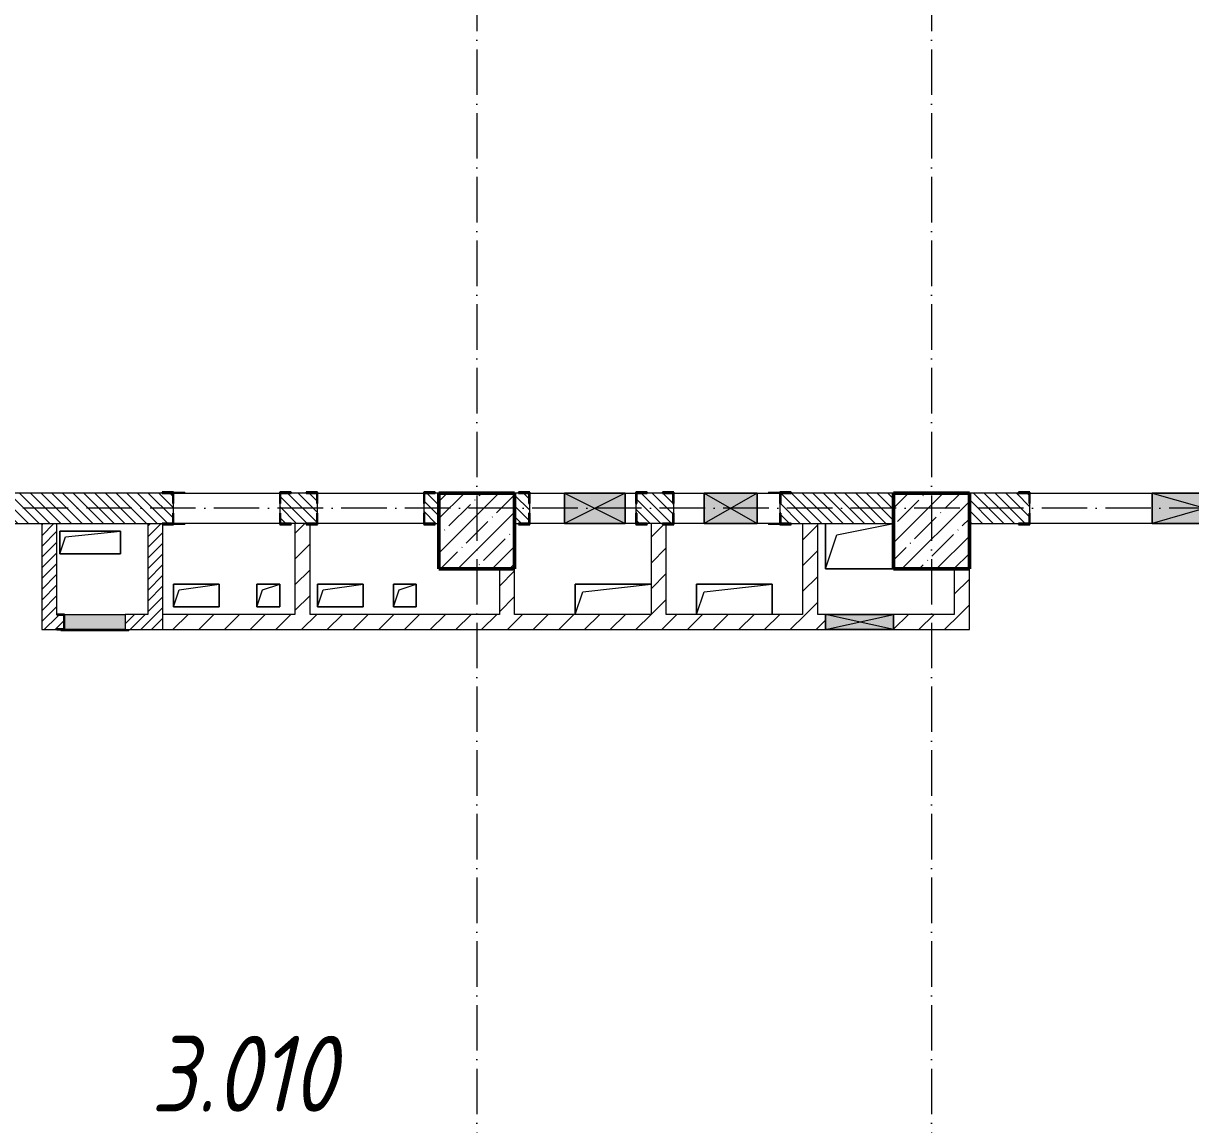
# Model space of a CAD drawing. Header units: millimetres. Extents: x -213536 to 1564669, y 70501 to 942238.
# Drawn here: x 573680 to 581381, y 345298 to 352560 of the extents above; entities that cross this region are included whole.
import ezdxf

# ---------------------------------------------------------------- set-up
doc = ezdxf.new("R2010")
doc.units = ezdxf.units.MM
doc.linetypes.add('50_200_ШТРИХ_1Т_ш5_п1_п1_', pattern=[700, 500, -100, 0, -100])
for name, color, linetype, lineweight in [('A-DETL-GENF-OTLN', 7, 'Continuous', 9), ('A-FLOR-____-OTLN', 7, 'Continuous', 9), ('A-GENM-____-MCUT', 7, 'Continuous', 25), ('A-GENM-____-OTLN', 7, 'Continuous', 9), ('A-GENM-____-OTLN-1', 7, 'Continuous', 25), ('A-GLAZ-____-OTLN', 7, 'Continuous', 9), ('A-WALL-____-MCUT', 7, 'Continuous', 13), ('A-WALL-____-PATT-1', 7, 'Continuous', 9), ('A-WALL-FNSH-MCUT-1', 7, 'Continuous', 9), ('I-WALL-____-OTLN', 7, 'Continuous', 9), ('S-COLS-____-MCUT', 7, 'Continuous', 50), ('S-COLS-____-OTLN', 7, 'Continuous', 9), ('S-GRID-____-OTLN-1', 7, '50_200_ШТРИХ_1Т_ш5_п1_п1_', 9), ('Марки помещений', 7, 'Continuous', 9)]:
    doc.layers.add(name, color=color, linetype=linetype, lineweight=lineweight)
doc.layers.add('A-GLAZ-____-OTLN-1', color=7, linetype='Continuous', lineweight=9, true_color=0xc0c0c0)
doc.styles.add('ISOCPEUR_I_2', font='isocpeui.ttf', dxfattribs={"width": 0.85, "height": 2.3})
pattern_1 = [(45, (549721.47, 286281.11), (-84.85281, 84.85281), [])]
pattern_2 = [(45, (549721.475, 286281.11), (-35.35534, 35.35534), [])]
pattern_3 = [(135, (549721.475, 286281.11), (-35.35534, -35.35534), [])]

# ---------------------------------------------------------------- blocks, each defined once
blk = doc.blocks.new('BSC_Колонна _Прямоугольная - 500х500-V13-АР1_План отверстий 3 этажа в осях 1-64_Ю-ЯЯ')
at = {"layer": 'S-COLS-____-OTLN'}
h = blk.add_hatch(dxfattribs=at)
h.set_pattern_fill('FP_20', color=256, style=0, pattern_type=2)
h.set_pattern_definition([(45, (-26950, -62931.04), (-114.04925, 114.04925), []), (45, (-26835.95, -62931.04), (-114.04925, 114.04925), [201.613, -40.323, 3.353, -36.97])])
h.paths.add_polyline_path([(-250, -250), (250, -250), (250, 250), (-250, 250)], flags=0)
at = {"layer": 'S-COLS-____-MCUT'}
for p, q in [((250, 250), (-250, 250)), ((-250, 250), (-250, -250)), ((250, -250), (250, 250)), ((-250, -250), (250, -250))]:
    blk.add_line(p, q, dxfattribs=at)
blk = doc.blocks.new('BSC_Колонна _Прямоугольная - 500х500-V49-АР1_План отверстий 3 этажа в осях 1-64_Ю-ЯЯ')
at = {"layer": 'S-COLS-____-OTLN'}
h = blk.add_hatch(dxfattribs=at)
h.set_pattern_fill('FP_57', color=256, style=0, pattern_type=2)
h.set_pattern_definition([(45, (-29950, -62931.04), (-114.04925, 114.04925), []), (45, (-29835.95, -62931.04), (-114.04925, 114.04925), [201.613, -40.323, 3.353, -36.97])])
h.paths.add_polyline_path([(-250, -250), (250, -250), (250, 250), (-250, 250)], flags=0)
at = {"layer": 'S-COLS-____-MCUT'}
for p, q in [((250, 250), (-250, 250)), ((-250, 250), (-250, -250)), ((250, -250), (250, 250)), ((-250, -250), (250, -250))]:
    blk.add_line(p, q, dxfattribs=at)
blk = doc.blocks.new('Фахверк_СКБ_Уголок - 200_3960-28268576-АР1_План отверстий 3 этажа в осях 1-64_Ю-ЯЯ')
at = {"layer": 'A-GENM-____-MCUT'}
for p, q in [((200, 156), (125, 156)), ((125, 156), (125, 81)), ((200, 150), (200, 156)), ((125, 81), (131, 81)), ((131, 81), (131, 150)), ((131, 150), (200, 150)), ((131, 19), (125, 19)), ((125, 19), (125, -56)), ((131, -50), (131, 19)), ((125, -56), (200, -56)), ((200, -50), (131, -50)), ((200, -56), (200, -50))]:
    blk.add_line(p, q, dxfattribs=at)
blk = doc.blocks.new('154_Стойка_СКБ_Уголок - СМ-2180_200-28268025-АР1_План отверстий 3 этажа в осях 1-64_Ю-ЯЯ')
at = {"layer": 'A-GENM-____-MCUT'}
for p, q in [((125, 156), (125, 81)), ((200, 156), (125, 156)), ((200, 150), (200, 156)), ((125, 81), (131, 81)), ((131, 81), (131, 150)), ((131, 150), (200, 150)), ((131, 19), (125, 19)), ((125, 19), (125, -56)), ((131, -50), (131, 19)), ((125, -56), (200, -56)), ((200, -50), (131, -50)), ((200, -56), (200, -50))]:
    blk.add_line(p, q, dxfattribs=at)
blk = doc.blocks.new('Фахверк_СКБ_Уголок - 200_3960_зеркало-28268689-АР1_План отверстий 3 этажа в осях 1-64_Ю-ЯЯ')
at = {"layer": 'A-GENM-____-MCUT'}
for p, q in [((200, 156), (125, 156)), ((125, 156), (125, 81)), ((200, 150), (200, 156)), ((125, 81), (131, 81)), ((131, 81), (131, 150)), ((131, 150), (200, 150)), ((131, 19), (125, 19)), ((125, 19), (125, -56)), ((131, -50), (131, 19)), ((125, -56), (200, -56)), ((200, -50), (131, -50)), ((200, -56), (200, -50))]:
    blk.add_line(p, q, dxfattribs=at)
blk = doc.blocks.new('Стойка_Влож_Уголок_Опорный - Уголок-28213941-АР1_План отверстий 3 этажа в осях 1-64_Ю-ЯЯ')
at = {"layer": 'A-GENM-____-OTLN'}
for p, q in [((-212, -6), (-212, 0)), ((0, 0), (0, -6)), ((-212, -75), (-212, -6)), ((-212, -6), (-206, -6)), ((-212, -75), (-206, -75)), ((-6, -6), (0, -6)), ((-6, -75), (0, -75)), ((0, -6), (0, -75))]:
    blk.add_line(p, q, dxfattribs=at)
blk = doc.blocks.new('AR_Отверстие Ниша - Лючок-32405342-АР1_План отверстий 3 этажа в осях 1-64_Ю-ЯЯ')
at = {"layer": 'A-GLAZ-____-OTLN'}
blk.add_hatch(color=256, dxfattribs=at).paths.add_polyline_path([(-200, 50), (-200, -50), (200, -50), (200, 50)], flags=0)
for p, q in [((-200, 50), (200, 50)), ((-200, -50), (-200, 50)), ((200, -50), (-200, -50))]:
    blk.add_line(p, q, dxfattribs=at)
blk = doc.blocks.new('Л_Общий_Лючок - Лючок-29759355-АР1_План отверстий 3 этажа в осях 1-64_Ю-ЯЯ')
at = {"layer": 'A-GLAZ-____-OTLN-1'}
blk.add_hatch(color=256, dxfattribs=at).paths.add_polyline_path([(-3, -6), (424, -6), (424, 0), (-24, 0), (-24, -6)], flags=0)
at = {"layer": 'A-GLAZ-____-OTLN'}
for p, q in [((-24, 0), (-24, -6)), ((424, 0), (424, -6)), ((-24, -6), (424, -6))]:
    blk.add_line(p, q, dxfattribs=at)
blk = doc.blocks.new('154_Фахверк_СКБ_Швеллер - Тип_100_3960_зеркало-29769493-АР1_План отверстий 3 этажа в осях 1-64_Ю-ЯЯ')
at = {"layer": 'A-GENM-____-MCUT'}
for p, q in [((175, 50), (125, 50)), ((125, 50), (125, -50)), ((128, 47), (175, 47)), ((128, -47), (128, 47)), ((175, 47), (175, 50)), ((125, -50), (175, -50)), ((175, -47), (128, -47)), ((175, -50), (175, -47))]:
    blk.add_line(p, q, dxfattribs=at)
blk = doc.blocks.new('AR_Отверстие прямоугольное _в плите_ - AR_Отверстие прямоугольное _в плите_-30229432-АР1_План отверстий 3 этажа в осях 1-64_Ю-ЯЯ')
at = {"layer": 'A-GENM-____-OTLN'}
for p, q in [((250, 100), (-250, 100)), ((-250, 100), (-250, -100)), ((-200, 50), (250, 100)), ((-250, -100), (-200, 50))]:
    blk.add_line(p, q, dxfattribs=at)
blk = doc.blocks.new('AR_Отверстие прямоугольное _в плите_ - AR_Отверстие прямоугольное _в плите_-V165-АР1_План отверстий 3 этажа в осях 1-64_Ю-ЯЯ')
at = {"layer": 'A-GENM-____-OTLN'}
for p, q in [((250, 100), (-250, 100)), ((-250, 100), (-250, -100)), ((-200, 50), (250, 100)), ((250, -100), (250, 100)), ((-250, -100), (-200, 50))]:
    blk.add_line(p, q, dxfattribs=at)
blk = doc.blocks.new('AR_Отверстие прямоугольное _в плите_ - AR_Отверстие прямоугольное _в плите_-30229441-АР1_План отверстий 3 этажа в осях 1-64_Ю-ЯЯ')
at = {"layer": 'A-GENM-____-OTLN'}
for p, q in [((150, 75), (-150, 75)), ((-150, 75), (-150, -75)), ((-150, -75), (-112.5, 37.5)), ((-112.5, 37.5), (150, 75)), ((150, -75), (150, 75)), ((-150, -75), (150, -75))]:
    blk.add_line(p, q, dxfattribs=at)
blk = doc.blocks.new('AR_Отверстие прямоугольное _в плите_ - AR_Отверстие прямоугольное _в плите_-30423627-АР1_План отверстий 3 этажа в осях 1-64_Ю-ЯЯ')
at = {"layer": 'A-GENM-____-OTLN'}
for p, q in [((75, 75), (-75, 75)), ((-75, 75), (-75, -75)), ((-75, -75), (-37.5, 37.5)), ((-37.5, 37.5), (75, 75)), ((75, -75), (75, 75)), ((-75, -75), (75, -75))]:
    blk.add_line(p, q, dxfattribs=at)
blk = doc.blocks.new('AR_Отверстие прямоугольное _в плите_ - AR_Отверстие прямоугольное _в плите_-V167-АР1_План отверстий 3 этажа в осях 1-64_Ю-ЯЯ')
at = {"layer": 'A-GENM-____-OTLN'}
for p, q in [((200, 75), (-200, 75)), ((-200, 75), (-200, -75)), ((-200, -75), (-162.5, 37.5)), ((-162.5, 37.5), (200, 75)), ((200, -75), (200, 75)), ((-200, -75), (200, -75))]:
    blk.add_line(p, q, dxfattribs=at)
blk = doc.blocks.new('AR_Отверстие прямоугольное _в плите_ - AR_Отверстие прямоугольное _в плите_-30552670-АР1_План отверстий 3 этажа в осях 1-64_Ю-ЯЯ')
at = {"layer": 'A-GENM-____-OTLN'}
for p, q in [((-225, 150), (-225, -150)), ((-150, 75), (224.8, 150)), ((-225, -150), (-150, 75)), ((-225, -150), (224.8, -150))]:
    blk.add_line(p, q, dxfattribs=at)
blk = doc.blocks.new('AR_Отверстие прямоугольное _в стене_ - AR_Отверстие прямоугольное _в стене__ЭОМ-36421602-АР1_План отверстий 3 этажа в осях 1-64_Ю-ЯЯ')
at = {"layer": 'A-GLAZ-____-OTLN'}
blk.add_hatch(color=256, dxfattribs=at).paths.add_polyline_path([(200, -100), (200, 100), (-200, 100), (-200, -100)], flags=0)
at = {"layer": 'A-DETL-GENF-OTLN'}
for p, q in [((-200, -100), (-200, 100)), ((-200, 100), (200, 100)), ((200, 100), (-200, -100)), ((-200, 100), (200, -100)), ((200, 100), (-200, 100)), ((-200, 100), (-200, -100)), ((200, 100), (200, -100)), ((200, -100), (200, 100)), ((200, -100), (-200, -100)), ((-200, -100), (200, -100))]:
    blk.add_line(p, q, dxfattribs=at)
blk = doc.blocks.new('AR_Отверстие прямоугольное _в стене_ - AR_Отверстие прямоугольное _в стене__ЭОМ-36921298-АР1_План отверстий 3 этажа в осях 1-64_Ю-ЯЯ')
at = {"layer": 'A-GLAZ-____-OTLN'}
blk.add_hatch(color=256, dxfattribs=at).paths.add_polyline_path([(175, -100), (175, 100), (-175, 100), (-175, -100)], flags=0)
at = {"layer": 'A-DETL-GENF-OTLN'}
for p, q in [((-175, -100), (-175, 100)), ((-175, 100), (175, 100)), ((175, 100), (-175, -100)), ((-175, 100), (175, -100)), ((175, 100), (-175, 100)), ((-175, 100), (-175, -100)), ((175, 100), (175, -100)), ((175, -100), (175, 100)), ((175, -100), (-175, -100)), ((-175, -100), (175, -100))]:
    blk.add_line(p, q, dxfattribs=at)
blk = doc.blocks.new('AR_Отверстие прямоугольное _в стене_ - AR_Отверстие прямоугольное _в стене__ОВ-36917871-АР1_План отверстий 3 этажа в осях 1-64_Ю-ЯЯ')
at = {"layer": 'A-GLAZ-____-OTLN'}
blk.add_hatch(color=256, dxfattribs=at).paths.add_polyline_path([(350, -100), (350, 100), (-350, 100), (-350, -100)], flags=0)
at = {"layer": 'A-DETL-GENF-OTLN'}
for p, q in [((-350, -100), (-350, 100)), ((-350, 100), (350, 100)), ((350, 100), (-350, -100)), ((-350, 100), (350, -100)), ((350, 100), (-350, 100)), ((-350, 100), (-350, -100)), ((350, 100), (350, -100)), ((350, -100), (350, 100)), ((350, -100), (-350, -100)), ((-350, -100), (350, -100))]:
    blk.add_line(p, q, dxfattribs=at)
blk = doc.blocks.new('AR_Отверстие прямоугольное _в стене__БезПР - AR_Отверстие прямоугольное _в стене__БезПР-36898991-АР1_План отверстий 3 этажа в осях 1-64_Ю-ЯЯ')
at = {"layer": 'A-GLAZ-____-OTLN'}
blk.add_hatch(color=256, dxfattribs=at).paths.add_polyline_path([(-225, 50), (-225, -50), (225, -50), (225, 50)], flags=0)
at = {"layer": 'A-DETL-GENF-OTLN'}
for p, q in [((-225, -50), (-225, 50)), ((-225, 50), (225, 50)), ((225, 50), (-225, -50)), ((-225, 50), (225, -50)), ((225, 50), (-225, 50)), ((-225, 50), (-225, -50)), ((225, 50), (225, -50)), ((225, -50), (225, 50)), ((225, -50), (-225, -50)), ((-225, -50), (225, -50))]:
    blk.add_line(p, q, dxfattribs=at)
at = {"layer": 'A-GLAZ-____-OTLN'}
blk.add_line((225, 50), (-225, 50), dxfattribs=at)

msp = doc.modelspace()

# ---------------------------------------------------------------- hatches: boundary and pattern name
at = {"layer": 'A-WALL-____-PATT-1'}
h = msp.add_hatch(dxfattribs=at)
h.set_pattern_fill('FP_9', color=256, style=0, pattern_type=2)
h.set_pattern_definition(pattern_3)
h.paths.add_polyline_path([(576327.5, 349262.2), (576421.5, 349262.2), (576421.5, 349462.2), (576327.5, 349462.2), (576327.5, 349393.2), (576321.5, 349393.2), (576321.5, 349331.2), (576327.5, 349331.2)], flags=0)
h.paths.add_polyline_path([(573221.5, 349262.2), (573221.5, 349462.2), (570921.5, 349462.2), (570921.5, 349262.2), (572771.5, 349262.2)], flags=0)
h.paths.add_polyline_path([(573421.5, 349262.2), (574665.5, 349262.2), (574665.5, 349331.2), (574671.5, 349331.2), (574671.5, 349393.2), (574665.5, 349393.2), (574665.5, 349462.2), (573421.5, 349462.2), (573421.5, 349393.2)], flags=0)
h.paths.add_polyline_path([(575615.5, 349262.2), (575615.5, 349331.2), (575621.5, 349331.2), (575621.5, 349393.2), (575615.5, 349393.2), (575615.5, 349462.2), (575377.5, 349462.2), (575377.5, 349393.2), (575371.5, 349393.2), (575371.5, 349331.2), (575377.5, 349331.2), (575377.5, 349262.2), (575571.5, 349262.2)], flags=0)
h = msp.add_hatch(dxfattribs=at)
h.set_pattern_fill('FP_9', color=256, style=0, pattern_type=2)
h.set_pattern_definition(pattern_3)
h.paths.add_polyline_path([(578921.5, 349262.2), (579421.5, 349262.2), (579421.5, 349462.2), (578677.5, 349462.2), (578677.5, 349393.2), (578671.5, 349393.2), (578671.5, 349331.2), (578677.5, 349331.2), (578677.5, 349262.2), (578821.5, 349262.2)], flags=0)
h.paths.add_polyline_path([(577727.5, 349262.2), (577965.5, 349262.2), (577965.5, 349331.2), (577971.5, 349331.2), (577971.5, 349393.2), (577965.5, 349393.2), (577965.5, 349462.2), (577727.5, 349462.2), (577727.5, 349393.2), (577721.5, 349393.2), (577721.5, 349331.2), (577727.5, 349331.2)], flags=0)
h.paths.add_polyline_path([(576921.5, 349262.2), (577015.5, 349262.2), (577015.5, 349331.2), (577021.5, 349331.2), (577021.5, 349393.2), (577015.5, 349393.2), (577015.5, 349462.2), (576921.5, 349462.2), (576921.5, 349368.2)], flags=0)
h = msp.add_hatch(dxfattribs=at)
h.set_pattern_fill('FP_9', color=256, style=0, pattern_type=2)
h.set_pattern_definition(pattern_3)
h.paths.add_polyline_path([(585421.5, 349262.2), (585421.5, 349462.2), (583171.5, 349462.2), (583171.5, 349262.2), (585056.7, 349262.2)], flags=0)
h.paths.add_polyline_path([(582027.5, 349262.2), (582471.5, 349262.2), (582471.5, 349462.2), (582027.5, 349462.2), (582027.5, 349393.2), (582021.5, 349393.2), (582021.5, 349331.2), (582027.5, 349331.2), (582027.5, 349302.2)], flags=0)
h.paths.add_polyline_path([(580246.5, 349262.2), (580315.5, 349262.2), (580315.5, 349331.2), (580321.5, 349331.2), (580321.5, 349393.2), (580315.5, 349393.2), (580315.5, 349462.2), (579921.5, 349462.2), (579921.5, 349262.2)], flags=0)
h = msp.add_hatch(dxfattribs=at)
h.set_pattern_fill('FP_8', color=256, style=0, pattern_type=2)
h.set_pattern_definition(pattern_2)
h.paths.add_polyline_path([(573901.5, 348562.2), (573901.5, 349262.2), (573801.5, 349262.2), (573801.5, 348562.2)], flags=0)
h = msp.add_hatch(dxfattribs=at)
h.set_pattern_fill('FP_8', color=256, style=0, pattern_type=2)
h.set_pattern_definition(pattern_2)
h.paths.add_polyline_path([(574601.5, 348662.2), (574601.5, 349256.2), (574596.5, 349256.2), (574596.5, 349262.2), (574501.5, 349262.2), (574501.5, 348662.2), (574596.5, 348662.2)], flags=0)
h = msp.add_hatch(dxfattribs=at)
h.set_pattern_fill('FP_7', color=256, style=0, pattern_type=2)
h.set_pattern_definition(pattern_1)
h.paths.add_polyline_path([(575571.5, 348662.2), (575571.5, 349256.2), (575546.5, 349256.2), (575546.5, 349262.2), (575471.5, 349262.2), (575471.5, 348662.2), (575546.5, 348662.2)], flags=0)
h = msp.add_hatch(dxfattribs=at)
h.set_pattern_fill('FP_7', color=256, style=0, pattern_type=2)
h.set_pattern_definition(pattern_1)
h.paths.add_polyline_path([(577921.5, 348662.2), (577921.5, 349256.2), (577896.5, 349256.2), (577896.5, 349262.2), (577821.5, 349262.2), (577821.5, 348662.2), (577896.5, 348662.2)], flags=0)
h = msp.add_hatch(dxfattribs=at)
h.set_pattern_fill('FP_7', color=256, style=0, pattern_type=2)
h.set_pattern_definition(pattern_1)
h.paths.add_polyline_path([(578921.5, 348662.2), (578921.5, 349262.2), (578821.5, 349262.2), (578821.5, 348662.2)], flags=0)
h = msp.add_hatch(dxfattribs=at)
h.set_pattern_fill('FP_7', color=256, style=0, pattern_type=2)
h.set_pattern_definition(pattern_1)
h.paths.add_polyline_path([(576921.5, 348662.2), (576921.5, 348962.2), (576821.5, 348962.2), (576821.5, 348662.2)], flags=0)
h = msp.add_hatch(dxfattribs=at)
h.set_pattern_fill('FP_7', color=256, style=0, pattern_type=2)
h.set_pattern_definition(pattern_1)
h.paths.add_polyline_path([(579921.5, 348662.2), (579921.5, 348962.2), (579821.5, 348962.2), (579821.5, 348662.2)], flags=0)
h = msp.add_hatch(dxfattribs=at)
h.set_pattern_fill('FP_8', color=256, style=0, pattern_type=2)
h.set_pattern_definition(pattern_2)
h.paths.add_polyline_path([(574351.5, 348562.2), (574601.5, 348562.2), (574601.5, 348662.2), (574351.5, 348662.2), (574351.5, 348637.2)], flags=0)
h.paths.add_polyline_path([(573919.5, 348565.2), (573948.5, 348565.2), (573948.5, 348659.2), (573901.5, 348659.2), (573901.5, 348565.2)], flags=0)
h = msp.add_hatch(dxfattribs=at)
h.set_pattern_fill('FP_7', color=256, style=0, pattern_type=2)
h.set_pattern_definition(pattern_1)
h.paths.add_polyline_path([(579921.5, 348562.2), (579921.5, 348662.2), (579421.5, 348662.2), (579421.5, 348562.2), (579754.3, 348562.2)], flags=0)
h.paths.add_polyline_path([(578971.5, 348562.2), (578971.5, 348662.2), (574601.5, 348662.2), (574601.5, 348562.2), (577986.9, 348562.2)], flags=0)

# ---------------------------------------------------------------- linework, layer by layer
at = {"color": 2, "lineweight": 30}
for points in [[(576421.5, 349462.2), (576921.5, 349462.2)], [(579421.5, 349462.2), (579921.5, 349462.2)]]:
    msp.add_lwpolyline(points, dxfattribs=at)
at = {"layer": 'A-FLOR-____-OTLN'}
for p, q in [((578971.7, 348962.2), (578971.7, 349262.2)), ((573921.5, 349212.2), (574321.5, 349212.2)), ((573921.5, 349062.2), (573921.5, 349212.2)), ((574321.5, 349212.2), (574321.5, 349062.2)), ((574321.5, 349062.2), (573921.5, 349062.2)), ((579421.5, 348962.2), (578971.7, 348962.2)), ((574671.5, 348862.2), (574971.5, 348862.2)), ((574671.5, 348712.2), (574671.5, 348862.2)), ((574971.5, 348862.2), (574971.5, 348712.2)), ((575221.5, 348862.2), (575371.5, 348862.2)), ((575221.5, 348712.2), (575221.5, 348862.2)), ((575371.5, 348862.2), (575371.5, 348712.2)), ((575621.5, 348862.2), (575921.5, 348862.2)), ((575621.5, 348712.2), (575621.5, 348862.2)), ((575921.5, 348862.2), (575921.5, 348712.2)), ((576121.5, 348862.2), (576271.5, 348862.2)), ((576121.5, 348712.2), (576121.5, 348862.2)), ((576271.5, 348862.2), (576271.5, 348712.2)), ((577321.5, 348862.2), (577821.5, 348862.2)), ((577321.5, 348662.2), (577321.5, 348862.2)), ((578121.5, 348862.2), (578621.5, 348862.2)), ((578121.5, 348662.2), (578121.5, 348862.2)), ((578621.5, 348862.2), (578621.5, 348662.2)), ((574971.5, 348712.2), (574671.5, 348712.2)), ((575371.5, 348712.2), (575221.5, 348712.2)), ((575921.5, 348712.2), (575621.5, 348712.2)), ((576271.5, 348712.2), (576121.5, 348712.2))]:
    msp.add_line(p, q, dxfattribs=at)
at = {"layer": 'A-WALL-____-MCUT'}
for p, q in [((574596.5, 349462.2), (573421.5, 349462.2)), ((575546.5, 349462.2), (575446.5, 349462.2)), ((576421.5, 349462.2), (576396.5, 349462.2)), ((576946.5, 349462.2), (576921.5, 349462.2)), ((577896.5, 349462.2), (577796.5, 349462.2)), ((579421.5, 349462.2), (578746.5, 349462.2)), ((580246.5, 349462.2), (579921.5, 349462.2)), ((574671.5, 349331.2), (574671.5, 349393.2)), ((575371.5, 349393.2), (575371.5, 349331.2)), ((575621.5, 349331.2), (575621.5, 349393.2)), ((576321.5, 349393.2), (576321.5, 349331.2)), ((577021.5, 349331.2), (577021.5, 349393.2)), ((577721.5, 349393.2), (577721.5, 349331.2)), ((577971.5, 349331.2), (577971.5, 349393.2)), ((578671.5, 349393.2), (578671.5, 349331.2)), ((580321.5, 349331.2), (580321.5, 349393.2)), ((573421.5, 349262.2), (574596.5, 349262.2)), ((575546.5, 349262.2), (575446.5, 349262.2)), ((576396.5, 349262.2), (576421.5, 349262.2)), ((576921.5, 349262.2), (576946.5, 349262.2)), ((577896.5, 349262.2), (577796.5, 349262.2)), ((578746.5, 349262.2), (579421.5, 349262.2)), ((579921.5, 349262.2), (580246.5, 349262.2))]:
    msp.add_line(p, q, dxfattribs=at)
at = {"layer": 'A-WALL-FNSH-MCUT-1'}
for p, q in [((573801.5, 349262.2), (573801.5, 348562.2)), ((573901.5, 348662.2), (573901.5, 349262.2)), ((574501.5, 349262.2), (574501.5, 348662.2)), ((574601.5, 348562.2), (574601.5, 349256.2)), ((575471.5, 349262.2), (575471.5, 348662.2)), ((575571.5, 348662.2), (575571.5, 349256.2)), ((577821.5, 349262.2), (577821.5, 348662.2)), ((577921.5, 348662.2), (577921.5, 349256.2)), ((578821.5, 349262.2), (578821.5, 348662.2)), ((578921.5, 348662.2), (578921.5, 349262.2)), ((576821.5, 348962.2), (576821.5, 348662.2)), ((576921.5, 348662.2), (576921.5, 348962.2)), ((579821.5, 348962.2), (579821.5, 348662.2)), ((579921.5, 348562.2), (579921.5, 348962.2)), ((574501.5, 348662.2), (574351.5, 348662.2)), ((575471.5, 348662.2), (574601.5, 348662.2)), ((576821.5, 348662.2), (575571.5, 348662.2)), ((577821.5, 348662.2), (576921.5, 348662.2)), ((578821.5, 348662.2), (577921.5, 348662.2)), ((578971.5, 348662.2), (578921.5, 348662.2)), ((579821.5, 348662.2), (579421.5, 348662.2)), ((573801.5, 348562.2), (573901.5, 348562.2)), ((574351.5, 348562.2), (578971.5, 348562.2)), ((579421.5, 348562.2), (579921.5, 348562.2))]:
    msp.add_line(p, q, dxfattribs=at)
at = {"layer": 'I-WALL-____-OTLN'}
for p, q in [((574671.5, 349462.2), (575371.5, 349462.2)), ((575621.5, 349462.2), (576321.5, 349462.2)), ((577021.5, 349462.2), (577251.5, 349462.2)), ((577651.5, 349462.2), (577721.5, 349462.2)), ((577971.5, 349462.2), (578171.5, 349462.2)), ((578521.5, 349462.2), (578671.5, 349462.2)), ((580321.5, 349462.2), (581126.5, 349462.2)), ((575371.5, 349262.2), (574671.5, 349262.2)), ((576321.5, 349262.2), (575621.5, 349262.2)), ((577251.5, 349262.2), (577021.5, 349262.2)), ((577721.5, 349262.2), (577651.5, 349262.2)), ((578171.5, 349262.2), (577971.5, 349262.2)), ((578671.5, 349262.2), (578521.5, 349262.2)), ((581126.5, 349262.2), (580321.5, 349262.2))]:
    msp.add_line(p, q, dxfattribs=at)
at = {"layer": 'S-GRID-____-OTLN-1', "color": 251, "ltscale": 0.6, "true_color": 0x636466}
for p, q in [((576671.5, 377174), (576671.5, 339172.7)), ((579671.5, 377174), (579671.5, 339172.7)), ((653795.9, 349362.2), (545052.7, 349362.2))]:
    msp.add_line(p, q, dxfattribs=at)

# ---------------------------------------------------------------- block references
at = {"layer": 'A-GENM-____-OTLN'}
for p, rotation in [((574671.5, 349468.2), 89.99999999999955), ((578671.5, 349256.2), 269.9999999999995)]:
    msp.add_blockref('Стойка_Влож_Уголок_Опорный - Уголок-28213941-АР1_План отверстий 3 этажа в осях 1-64_Ю-ЯЯ', p, dxfattribs=dict(at, rotation=rotation))
for name, p in [('AR_Отверстие прямоугольное _в плите_ - AR_Отверстие прямоугольное _в плите_-30552670-АР1_План отверстий 3 этажа в осях 1-64_Ю-ЯЯ', (579196.7, 349112.2)), ('AR_Отверстие прямоугольное _в плите_ - AR_Отверстие прямоугольное _в плите_-V167-АР1_План отверстий 3 этажа в осях 1-64_Ю-ЯЯ', (574121.5, 349137.2)), ('AR_Отверстие прямоугольное _в плите_ - AR_Отверстие прямоугольное _в плите_-30229441-АР1_План отверстий 3 этажа в осях 1-64_Ю-ЯЯ', (574821.5, 348787.2)), ('AR_Отверстие прямоугольное _в плите_ - AR_Отверстие прямоугольное _в плите_-30423627-АР1_План отверстий 3 этажа в осях 1-64_Ю-ЯЯ', (575296.5, 348787.2)), ('AR_Отверстие прямоугольное _в плите_ - AR_Отверстие прямоугольное _в плите_-30229441-АР1_План отверстий 3 этажа в осях 1-64_Ю-ЯЯ', (575771.5, 348787.2)), ('AR_Отверстие прямоугольное _в плите_ - AR_Отверстие прямоугольное _в плите_-30423627-АР1_План отверстий 3 этажа в осях 1-64_Ю-ЯЯ', (576196.5, 348787.2)), ('AR_Отверстие прямоугольное _в плите_ - AR_Отверстие прямоугольное _в плите_-30229432-АР1_План отверстий 3 этажа в осях 1-64_Ю-ЯЯ', (577571.5, 348762.2)), ('AR_Отверстие прямоугольное _в плите_ - AR_Отверстие прямоугольное _в плите_-V165-АР1_План отверстий 3 этажа в осях 1-64_Ю-ЯЯ', (578371.5, 348762.2))]:
    msp.add_blockref(name, p, dxfattribs=at)
at = {"layer": 'A-GENM-____-OTLN-1', "rotation": 180}
for name, p in [('154_Стойка_СКБ_Уголок - СМ-2180_200-28268025-АР1_План отверстий 3 этажа в осях 1-64_Ю-ЯЯ', (574796.5, 349412.2)), ('Фахверк_СКБ_Уголок - 200_3960-28268576-АР1_План отверстий 3 этажа в осях 1-64_Ю-ЯЯ', (575746.5, 349412.2)), ('Фахверк_СКБ_Уголок - 200_3960_зеркало-28268689-АР1_План отверстий 3 этажа в осях 1-64_Ю-ЯЯ', (577146.5, 349412.2)), ('Фахверк_СКБ_Уголок - 200_3960_зеркало-28268689-АР1_План отверстий 3 этажа в осях 1-64_Ю-ЯЯ', (578096.5, 349412.2)), ('Фахверк_СКБ_Уголок - 200_3960-28268576-АР1_План отверстий 3 этажа в осях 1-64_Ю-ЯЯ', (580446.5, 349412.2)), ('154_Фахверк_СКБ_Швеллер - Тип_100_3960_зеркало-29769493-АР1_План отверстий 3 этажа в осях 1-64_Ю-ЯЯ', (574076.5, 348612.2))]:
    msp.add_blockref(name, p, dxfattribs=at)
at = {"layer": 'A-GENM-____-OTLN-1'}
for name, p in [('Фахверк_СКБ_Уголок - 200_3960_зеркало-28268689-АР1_План отверстий 3 этажа в осях 1-64_Ю-ЯЯ', (575246.5, 349312.2)), ('Фахверк_СКБ_Уголок - 200_3960_зеркало-28268689-АР1_План отверстий 3 этажа в осях 1-64_Ю-ЯЯ', (576196.5, 349312.2)), ('Фахверк_СКБ_Уголок - 200_3960-28268576-АР1_План отверстий 3 этажа в осях 1-64_Ю-ЯЯ', (577596.5, 349312.2)), ('154_Стойка_СКБ_Уголок - СМ-2180_200-28268025-АР1_План отверстий 3 этажа в осях 1-64_Ю-ЯЯ', (578546.5, 349312.2))]:
    msp.add_blockref(name, p, dxfattribs=at)
at = {"layer": 'A-GLAZ-____-OTLN'}
for name, p in [('AR_Отверстие прямоугольное _в стене_ - AR_Отверстие прямоугольное _в стене__ЭОМ-36421602-АР1_План отверстий 3 этажа в осях 1-64_Ю-ЯЯ', (577451.5, 349362.2)), ('AR_Отверстие прямоугольное _в стене_ - AR_Отверстие прямоугольное _в стене__ЭОМ-36921298-АР1_План отверстий 3 этажа в осях 1-64_Ю-ЯЯ', (578346.5, 349362.2)), ('AR_Отверстие прямоугольное _в стене_ - AR_Отверстие прямоугольное _в стене__ОВ-36917871-АР1_План отверстий 3 этажа в осях 1-64_Ю-ЯЯ', (581476.5, 349362.2)), ('Л_Общий_Лючок - Лючок-29759355-АР1_План отверстий 3 этажа в осях 1-64_Ю-ЯЯ', (573951.5, 348562.2))]:
    msp.add_blockref(name, p, dxfattribs=at)
at = {"layer": 'A-GLAZ-____-OTLN', "rotation": 180}
for name, p in [('AR_Отверстие Ниша - Лючок-32405342-АР1_План отверстий 3 этажа в осях 1-64_Ю-ЯЯ', (574151.5, 348612.2)), ('AR_Отверстие прямоугольное _в стене__БезПР - AR_Отверстие прямоугольное _в стене__БезПР-36898991-АР1_План отверстий 3 этажа в осях 1-64_Ю-ЯЯ', (579196.5, 348612.2))]:
    msp.add_blockref(name, p, dxfattribs=at)
at = {"layer": 'S-COLS-____-OTLN'}
for name, p in [('BSC_Колонна _Прямоугольная - 500х500-V13-АР1_План отверстий 3 этажа в осях 1-64_Ю-ЯЯ', (576671.5, 349212.2)), ('BSC_Колонна _Прямоугольная - 500х500-V49-АР1_План отверстий 3 этажа в осях 1-64_Ю-ЯЯ', (579671.5, 349212.2))]:
    msp.add_blockref(name, p, dxfattribs=at)

# ---------------------------------------------------------------- texts
at = {"layer": 'Марки помещений', "insert": (574522.4, 345883.6), "char_height": 500, "width": 737.552, "attachment_point": 1, "style": 'ISOCPEUR_I_2'}
msp.add_mtext('3.010', dxfattribs=at)

doc.saveas('drawing.dxf')
